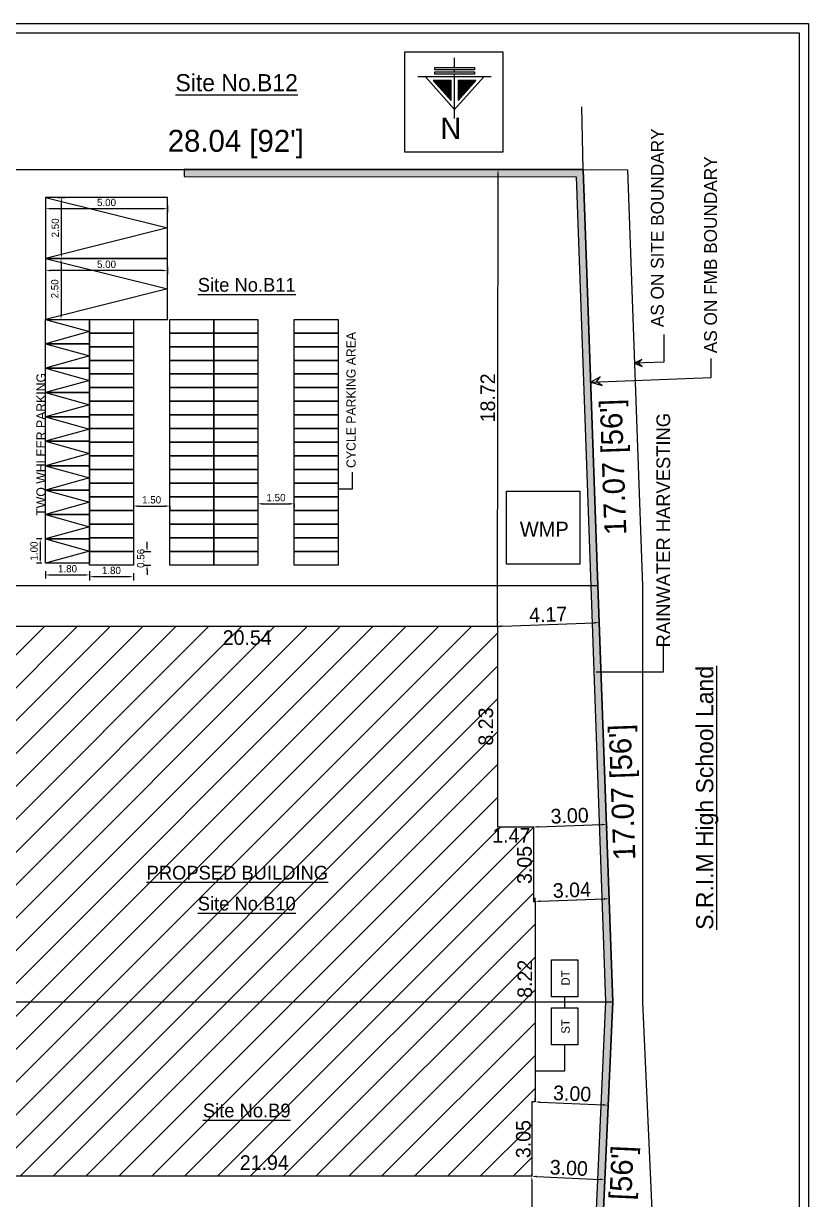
# Model space of a CAD drawing. Header units: metres. Extents: x 605 to 716, y 216 to 296.
# Drawn here: x 684.28 to 716.47, y 247.36 to 295.58 of the extents above; entities that cross this region are included whole.
import ezdxf
from ezdxf.enums import TextEntityAlignment as Align
from ezdxf.lldxf.tags import DXFTag

# ---------------------------------------------------------------- set-up
doc = ezdxf.new("R2010")
doc.units = ezdxf.units.M
doc.linetypes.add('CENTER', pattern=[2, 1.25, -0.25, 0.25, -0.25])
for name, color, linetype in [('AS_AT_SITE', 6, 'Continuous'), ('Boundary', 7, 'Continuous'), ('Dim', 3, 'Continuous'), ('TEXT', 7, 'Continuous')]:
    doc.layers.add(name, color=color, linetype=linetype)
doc.styles.add('outer', font='BKANT.TTF')
tags = doc.linetypes.add('DASHED2', pattern=[0.375, 0.25, -0.125]).pattern_tags.tags
tags[6:7] = [DXFTag(74, 4), DXFTag(75, 0), DXFTag(340, '0'), DXFTag(46, 1.0), DXFTag(50, 0.0), DXFTag(44, 0.0), DXFTag(45, 0.0)]
tags[4:5] = [DXFTag(74, 4), DXFTag(75, 0), DXFTag(340, '0'), DXFTag(46, 1.0), DXFTag(50, 0.0), DXFTag(44, 0.0), DXFTag(45, 0.0)]
doc.dimstyles.new('Banu', dxfattribs={"dimtxt": 0.23, "dimasz": 0.23, "dimexe": 1, "dimexo": 1, "dimgap": 0.1, "dimtad": 1, "dimtoh": 1, "dimzin": 1, "dimdsep": 46, "dimtxsty": 'outer', "dimcen": 0.15, "dimdle": 1, "dimse1": 1, "dimse2": 1, "dimclrt": 7, "dimadec": 0, "dimazin": 0, "dimtfac": 1, "dimtix": 1, "dimtmove": 0, "dimatfit": 0, "dimfxl": 0, "dimtolj": 1, "dimtzin": 0, "dimarcsym": 0})
doc.dimstyles.new('DC', dxfattribs={"dimtxt": 0.3, "dimasz": 0.2, "dimexe": 0.15, "dimexo": 0.15, "dimgap": 0.1, "dimtad": 1, "dimzin": 1, "dimdsep": 46, "dimtxsty": 'outer', "dimcen": 0.15, "dimdle": 1, "dimclrd": 8, "dimclre": 8, "dimclrt": 7, "dimadec": 0, "dimazin": 0, "dimtfac": 1, "dimtix": 1, "dimtofl": 0, "dimtmove": 2, "dimatfit": 0, "dimfxl": 0, "dimtolj": 1, "dimtzin": 0, "dimarcsym": 0})

# ---------------------------------------------------------------- blocks, each defined once
blk = doc.blocks.new('*D140')
at = {"layer": 'Defpoints', "color": 0}
for p in [(688.785, 275.87), (690.285, 275.87), (690.285, 275.795)]:
    blk.add_point(p, dxfattribs=at)
at = {"layer": 'Dim', "color": 8, "lineweight": -2}
for p, q in [((688.785, 275.795), (688.785, 275.645)), ((688.985, 275.795), (690.085, 275.795)), ((690.285, 275.795), (690.285, 275.645))]:
    blk.add_line(p, q, dxfattribs=at)
at = {"layer": 'Dim', "color": 8}
for points in [[(688.985, 275.828), (688.985, 275.762), (688.785, 275.795)], [(690.085, 275.828), (690.085, 275.762), (690.285, 275.795)]]:
    blk.add_solid(points, dxfattribs=at)
at = {"layer": 'Dim', "color": 7, "insert": (689.535, 276.049), "char_height": 0.3, "attachment_point": 5, "style": 'outer'}
blk.add_mtext('\\A1;1.50', dxfattribs=at)
blk = doc.blocks.new('*D176')
at = {"layer": 'Defpoints', "color": 0}
for p in [(693.885, 275.89), (695.385, 275.89), (695.385, 275.886)]:
    blk.add_point(p, dxfattribs=at)
at = {"layer": 'Dim', "color": 8, "lineweight": -2}
for p, q in [((693.885, 275.886), (693.885, 275.736)), ((694.085, 275.886), (695.185, 275.886)), ((695.385, 275.886), (695.385, 275.736))]:
    blk.add_line(p, q, dxfattribs=at)
at = {"layer": 'Dim', "color": 8}
for points in [[(694.085, 275.919), (694.085, 275.853), (693.885, 275.886)], [(695.185, 275.919), (695.185, 275.853), (695.385, 275.886)]]:
    blk.add_solid(points, dxfattribs=at)
at = {"layer": 'Dim', "color": 7, "insert": (694.635, 276.14), "char_height": 0.3, "attachment_point": 5, "style": 'outer'}
blk.add_mtext('\\A1;1.50', dxfattribs=at)
blk = doc.blocks.new('*D141')
at = {"layer": 'Defpoints', "color": 0}
for p in [(685.185, 288.45), (690.185, 288.45), (685.185, 287.987)]:
    blk.add_point(p, dxfattribs=at)
at = {"layer": 'Dim', "color": 8, "lineweight": -2}
for p, q in [((685.185, 288.137), (685.185, 287.837)), ((689.985, 287.987), (685.385, 287.987)), ((690.185, 288.137), (690.185, 287.837))]:
    blk.add_line(p, q, dxfattribs=at)
at = {"layer": 'Dim', "color": 8}
for points in [[(685.385, 288.02), (685.385, 287.954), (685.185, 287.987)], [(689.985, 288.02), (689.985, 287.954), (690.185, 287.987)]]:
    blk.add_solid(points, dxfattribs=at)
at = {"layer": 'Dim', "color": 7, "insert": (687.685, 288.241), "char_height": 0.3, "attachment_point": 5, "style": 'outer'}
blk.add_mtext('\\A1;5.00', dxfattribs=at)
blk = doc.blocks.new('*D142')
at = {"layer": 'Defpoints', "color": 0}
for p in [(685.185, 288.45), (685.841, 288.45), (685.185, 285.95)]:
    blk.add_point(p, dxfattribs=at)
at = {"layer": 'Dim', "color": 8, "lineweight": -2}
for p, q in [((685.691, 288.45), (685.991, 288.45)), ((685.841, 286.15), (685.841, 288.25)), ((685.691, 285.95), (685.991, 285.95))]:
    blk.add_line(p, q, dxfattribs=at)
at = {"layer": 'Dim', "color": 8}
for points in [[(685.808, 288.25), (685.875, 288.25), (685.841, 288.45)], [(685.808, 286.15), (685.875, 286.15), (685.841, 285.95)]]:
    blk.add_solid(points, dxfattribs=at)
at = {"layer": 'Dim', "color": 7, "insert": (685.587, 287.2), "char_height": 0.3, "attachment_point": 5, "rotation": 90, "style": 'outer'}
blk.add_mtext('\\A1;2.50', dxfattribs=at)
blk = doc.blocks.new('*D143')
at = {"layer": 'Defpoints', "color": 0}
for p in [(685.185, 285.95), (685.185, 283.45), (685.82, 283.45)]:
    blk.add_point(p, dxfattribs=at)
at = {"layer": 'Dim', "color": 8, "lineweight": -2}
for p, q in [((685.67, 285.95), (685.97, 285.95)), ((685.82, 285.75), (685.82, 283.65)), ((685.67, 283.45), (685.97, 283.45))]:
    blk.add_line(p, q, dxfattribs=at)
at = {"layer": 'Dim', "color": 8}
for points in [[(685.786, 285.75), (685.853, 285.75), (685.82, 285.95)], [(685.786, 283.65), (685.853, 283.65), (685.82, 283.45)]]:
    blk.add_solid(points, dxfattribs=at)
at = {"layer": 'Dim', "color": 7, "insert": (685.566, 284.7), "char_height": 0.3, "attachment_point": 5, "rotation": 90, "style": 'outer'}
blk.add_mtext('\\A1;2.50', dxfattribs=at)
blk = doc.blocks.new('*D144')
at = {"layer": 'Defpoints', "color": 0}
for p in [(685.185, 285.95), (690.185, 285.95), (685.185, 285.452)]:
    blk.add_point(p, dxfattribs=at)
at = {"layer": 'Dim', "color": 8, "lineweight": -2}
for p, q in [((685.185, 285.602), (685.185, 285.302)), ((689.985, 285.452), (685.385, 285.452)), ((690.185, 285.602), (690.185, 285.302))]:
    blk.add_line(p, q, dxfattribs=at)
at = {"layer": 'Dim', "color": 8}
for points in [[(685.385, 285.485), (685.385, 285.418), (685.185, 285.452)], [(689.985, 285.485), (689.985, 285.418), (690.185, 285.452)]]:
    blk.add_solid(points, dxfattribs=at)
at = {"layer": 'Dim', "color": 7, "insert": (687.685, 285.705), "char_height": 0.3, "attachment_point": 5, "style": 'outer'}
blk.add_mtext('\\A1;5.00', dxfattribs=at)
blk = doc.blocks.new('A$C94093e7d')
at = {"layer": 'Dim', "color": 7}
blk.add_lwpolyline([(-2.696, 0.464), (-0.896, 0.464), (-0.896, -0.536), (-2.696, -0.536)], close=True, dxfattribs=at)
blk.add_lwpolyline([(-2.696, 0.464), (-0.896, -0.036), (-2.696, -0.536)], dxfattribs=at)
blk = doc.blocks.new('*D74')
at = {"layer": 'Defpoints', "color": 0, "linetype": 'CENTER', "ltscale": 100}
for p in [(679.185, 289.937), (679.185, 289.611), (707.227, 289.589)]:
    blk.add_point(p, dxfattribs=at)
at = {"layer": 'Boundary', "color": 7, "linetype": 'CENTER', "lineweight": 120, "ltscale": 100, "insert": (692.986, 290.634), "char_height": 0.9, "attachment_point": 5, "rotation": 359.9555, "style": 'outer'}
blk.add_mtext("\\A1;28.04 [92']", dxfattribs=at)
blk = doc.blocks.new('*D75')
at = {"layer": 'Defpoints', "color": 0, "linetype": 'CENTER', "ltscale": 100}
for p in [(707.227, 289.589), (707.836, 272.531), (708.054, 272.539)]:
    blk.add_point(p, dxfattribs=at)
at = {"layer": 'Boundary', "color": 7, "linetype": 'CENTER', "lineweight": 120, "ltscale": 100, "insert": (708.589, 277.399), "char_height": 0.9, "attachment_point": 5, "rotation": 92.0467, "style": 'outer'}
blk.add_mtext("\\A1;17.07 [56']", dxfattribs=at)
blk = doc.blocks.new('*D76')
at = {"layer": 'Defpoints', "color": 0}
for p in [(707.836, 272.531), (708.446, 255.473), (708.556, 255.477)]:
    blk.add_point(p, dxfattribs=at)
at = {"color": 7, "insert": (708.957, 264.066), "char_height": 0.9, "attachment_point": 5, "rotation": 92.0467, "style": 'outer'}
blk.add_mtext("\\A1;17.07 [56']", dxfattribs=at)
blk = doc.blocks.new('*D77')
at = {"layer": 'Defpoints', "color": 0}
for p in [(708.446, 255.473), (707.684, 238.422), (709.194, 238.354)]:
    blk.add_point(p, dxfattribs=at)
at = {"color": 7, "insert": (708.862, 246.781), "char_height": 0.9, "attachment_point": 5, "rotation": 87.4413, "style": 'outer'}
blk.add_mtext("\\A1;17.07 [56']", dxfattribs=at)
blk = doc.blocks.new('*D154')
at = {"layer": 'Defpoints', "color": 0}
for p in [(705.123, 248.314), (708.12, 248.18), (708.12, 248.18)]:
    blk.add_point(p, dxfattribs=at)
at = {"layer": 'Dim', "color": 8, "lineweight": -2}
for p, q in [((705.123, 248.314), (705.13, 248.464)), ((708.12, 248.18), (708.127, 248.33)), ((705.323, 248.305), (707.92, 248.189))]:
    blk.add_line(p, q, dxfattribs=at)
at = {"layer": 'Dim', "color": 8}
for points in [[(705.324, 248.339), (705.321, 248.272), (705.123, 248.314)], [(707.922, 248.222), (707.919, 248.156), (708.12, 248.18)]]:
    blk.add_solid(points, dxfattribs=at)
at = {"layer": 'Dim', "color": 7, "insert": (706.64, 248.654), "char_height": 0.6, "attachment_point": 5, "rotation": 357.4413, "style": 'outer'}
blk.add_mtext('\\A1;3.00', dxfattribs=at)
blk = doc.blocks.new('*D155')
at = {"layer": 'Defpoints', "color": 0}
for p in [(705.259, 251.364), (708.256, 251.23), (708.256, 251.23)]:
    blk.add_point(p, dxfattribs=at)
at = {"layer": 'Dim', "color": 8, "lineweight": -2}
for p, q in [((705.259, 251.364), (705.266, 251.514)), ((705.459, 251.355), (708.057, 251.239)), ((708.256, 251.23), (708.263, 251.38))]:
    blk.add_line(p, q, dxfattribs=at)
at = {"layer": 'Dim', "color": 8}
for points in [[(705.461, 251.389), (705.458, 251.322), (705.259, 251.364)], [(708.058, 251.272), (708.055, 251.206), (708.256, 251.23)]]:
    blk.add_solid(points, dxfattribs=at)
at = {"layer": 'Dim', "color": 7, "insert": (706.776, 251.704), "char_height": 0.6, "attachment_point": 5, "rotation": 357.4413, "style": 'outer'}
blk.add_mtext('\\A1;3.00', dxfattribs=at)
blk = doc.blocks.new('*D156')
at = {"layer": 'Defpoints', "color": 0}
for p in [(705.188, 262.636), (708.186, 262.744), (708.186, 262.744)]:
    blk.add_point(p, dxfattribs=at)
at = {"layer": 'Dim', "color": 8, "lineweight": -2}
for p, q in [((705.188, 262.636), (705.193, 262.487)), ((705.388, 262.644), (707.986, 262.736)), ((708.186, 262.744), (708.192, 262.594))]:
    blk.add_line(p, q, dxfattribs=at)
at = {"layer": 'Dim', "color": 8}
for points in [[(705.387, 262.677), (705.389, 262.61), (705.188, 262.636)], [(707.985, 262.77), (707.988, 262.703), (708.186, 262.744)]]:
    blk.add_solid(points, dxfattribs=at)
at = {"layer": 'Dim', "color": 7, "insert": (706.673, 263.097), "char_height": 0.6, "attachment_point": 5, "rotation": 2.0467, "style": 'outer'}
blk.add_mtext('\\A1;3.00', dxfattribs=at)
blk = doc.blocks.new('*D157')
at = {"layer": 'Defpoints', "color": 0}
for p in [(705.259, 259.587), (708.295, 259.696), (708.295, 259.696)]:
    blk.add_point(p, dxfattribs=at)
at = {"layer": 'Dim', "color": 8, "lineweight": -2}
for p, q in [((705.259, 259.587), (705.254, 259.737)), ((705.459, 259.595), (708.095, 259.689)), ((708.295, 259.696), (708.29, 259.846))]:
    blk.add_line(p, q, dxfattribs=at)
at = {"layer": 'Dim', "color": 8}
for points in [[(705.458, 259.628), (705.46, 259.561), (705.259, 259.587)], [(708.094, 259.722), (708.096, 259.655), (708.295, 259.696)]]:
    blk.add_solid(points, dxfattribs=at)
at = {"layer": 'Dim', "color": 7, "insert": (706.763, 260.049), "char_height": 0.6, "attachment_point": 5, "rotation": 2.0467, "style": 'outer'}
blk.add_mtext('\\A1;3.04', dxfattribs=at)
blk = doc.blocks.new('*D158')
at = {"layer": 'Defpoints', "color": 0}
for p in [(707.891, 271.018), (707.891, 271.018), (703.721, 270.869)]:
    blk.add_point(p, dxfattribs=at)
at = {"layer": 'Dim', "color": 8, "lineweight": -2}
for p, q in [((703.721, 270.869), (703.716, 271.019)), ((703.921, 270.877), (707.691, 271.011)), ((707.891, 271.018), (707.885, 271.168))]:
    blk.add_line(p, q, dxfattribs=at)
at = {"layer": 'Dim', "color": 8}
for points in [[(707.689, 271.045), (707.692, 270.978), (707.891, 271.018)], [(703.92, 270.91), (703.922, 270.843), (703.721, 270.869)]]:
    blk.add_solid(points, dxfattribs=at)
at = {"layer": 'Dim', "color": 7, "insert": (705.791, 271.349), "char_height": 0.6, "attachment_point": 5, "rotation": 2.0467, "style": 'outer'}
blk.add_mtext('\\A1;4.17', dxfattribs=at)
blk = doc.blocks.new('*D161')
at = {"layer": 'Defpoints', "color": 0}
for p in [(703.736, 289.592), (703.736, 289.592), (703.721, 270.869)]:
    blk.add_point(p, dxfattribs=at)
at = {"layer": 'Dim', "color": 8, "lineweight": -2}
for p, q in [((703.721, 271.069), (703.736, 289.392)), ((703.736, 289.592), (703.886, 289.592)), ((703.721, 270.869), (703.871, 270.869))]:
    blk.add_line(p, q, dxfattribs=at)
at = {"layer": 'Dim', "color": 8}
for points in [[(703.702, 289.392), (703.769, 289.392), (703.736, 289.592)], [(703.688, 271.069), (703.755, 271.069), (703.721, 270.869)]]:
    blk.add_solid(points, dxfattribs=at)
at = {"layer": 'Dim', "color": 7, "insert": (703.321, 280.231), "char_height": 0.6, "attachment_point": 5, "rotation": 89.9555, "style": 'outer'}
blk.add_mtext('\\A1;18.72', dxfattribs=at)
blk = doc.blocks.new('*D162')
at = {"layer": 'Defpoints', "color": 0}
for p in [(705.123, 248.314), (705.129, 238.42), (705.129, 238.42)]:
    blk.add_point(p, dxfattribs=at)
at = {"layer": 'Dim', "color": 8, "lineweight": -2}
for p, q in [((705.123, 248.314), (704.973, 248.314)), ((705.123, 248.114), (705.129, 238.62)), ((705.129, 238.42), (704.979, 238.42))]:
    blk.add_line(p, q, dxfattribs=at)
at = {"layer": 'Dim', "color": 8}
for points in [[(705.157, 248.114), (705.09, 248.114), (705.123, 248.314)], [(705.162, 238.62), (705.096, 238.62), (705.129, 238.42)]]:
    blk.add_solid(points, dxfattribs=at)
at = {"layer": 'Dim', "color": 7, "insert": (705.535, 243.367), "char_height": 0.6, "attachment_point": 5, "rotation": 90.0342, "style": 'outer'}
blk.add_mtext('\\A1;9.89', dxfattribs=at)
blk = doc.blocks.new('*D163')
at = {"layer": 'Defpoints', "color": 0}
for p in [(683.185, 270.869), (703.721, 270.869), (683.185, 269.991)]:
    blk.add_point(p, dxfattribs=at)
at = {"layer": 'Dim', "color": 7, "insert": (693.453, 270.398), "char_height": 0.6, "attachment_point": 5, "style": 'outer'}
blk.add_mtext('\\A1;20.54', dxfattribs=at)
blk = doc.blocks.new('*D165')
at = {"layer": 'Defpoints', "color": 0}
for p in [(705.123, 248.967), (683.185, 248.314), (705.123, 248.314)]:
    blk.add_point(p, dxfattribs=at)
at = {"layer": 'Dim', "color": 7, "insert": (694.154, 248.87), "char_height": 0.6, "attachment_point": 5, "style": 'outer'}
blk.add_mtext('\\A1;21.94', dxfattribs=at)
blk = doc.blocks.new('*D166')
at = {"layer": 'Defpoints', "color": 0}
for p in [(705.123, 251.364), (705.123, 248.314), (705.185, 248.314)]:
    blk.add_point(p, dxfattribs=at)
at = {"layer": 'Dim', "color": 7, "insert": (704.778, 249.839), "char_height": 0.6, "attachment_point": 5, "rotation": 90, "style": 'outer'}
blk.add_mtext('\\A1;3.05', dxfattribs=at)
blk = doc.blocks.new('*D167')
at = {"layer": 'Defpoints', "color": 0}
for p in [(704.435, 259.587), (705.259, 259.587), (705.259, 251.364)]:
    blk.add_point(p, dxfattribs=at)
at = {"layer": 'Dim', "color": 7, "insert": (704.838, 256.41), "char_height": 0.6, "attachment_point": 5, "rotation": 90, "style": 'outer'}
blk.add_mtext('\\A1;8.22', dxfattribs=at)
blk = doc.blocks.new('*D168')
at = {"layer": 'Defpoints', "color": 0}
for p in [(705.188, 262.636), (704.398, 259.587), (705.188, 259.587)]:
    blk.add_point(p, dxfattribs=at)
at = {"layer": 'Dim', "color": 7, "insert": (704.825, 261.079), "char_height": 0.6, "attachment_point": 5, "rotation": 90, "style": 'outer'}
blk.add_mtext('\\A1;3.05', dxfattribs=at)
blk = doc.blocks.new('*D169')
at = {"layer": 'Defpoints', "color": 0}
for p in [(703.721, 262.636), (705.188, 262.636), (705.188, 262.009)]:
    blk.add_point(p, dxfattribs=at)
at = {"layer": 'Dim', "color": 7, "insert": (704.283, 262.291), "char_height": 0.6, "attachment_point": 5, "style": 'outer'}
blk.add_mtext('\\A1;1.47', dxfattribs=at)
blk = doc.blocks.new('*D170')
at = {"layer": 'Defpoints', "color": 0}
for p in [(703.21, 270.869), (703.721, 270.869), (703.721, 262.636)]:
    blk.add_point(p, dxfattribs=at)
at = {"layer": 'Dim', "color": 7, "insert": (703.24, 266.753), "char_height": 0.6, "attachment_point": 5, "rotation": 90, "style": 'outer'}
blk.add_mtext('\\A1;8.23', dxfattribs=at)
blk = doc.blocks.new('A$Ce79a8474')
h = blk.add_hatch()
h.set_pattern_fill('ANSI31', color=8, scale=0.17654, angle=1620, style=0)
h.set_pattern_definition([(225, (-90.415265, 90.642182), (0.0156040766, -0.0156040766), [])])
h.paths.add_polyline_path([(-6.237, -0.052), (-6.237, 0.493), (-6.724, 0.493)])
h.paths.add_polyline_path([(-6.044, -0.052), (-5.557, 0.493), (-6.044, 0.493)])
at = {"lineweight": 0}
for p, q in [((-6.141, 0.847), (-6.141, 1.112)), ((-6.141, 0.724), (-6.141, 0.785)), ((-6.141, -0.551), (-6.141, 0.662)), ((-5.139, 0.59), (-7.142, 0.59)), ((-6.141, -0.306), (-6.94, 0.59)), ((-6.141, -0.306), (-5.341, 0.59))]:
    blk.add_line(p, q, dxfattribs=at)
at = {"lineweight": 18}
for points in [[(-5.6, 0.785), (-6.681, 0.785), (-6.681, 0.847), (-5.6, 0.847)], [(-5.6, 0.662), (-6.681, 0.662), (-6.681, 0.724), (-5.6, 0.724)], [(-6.141, -0.306), (-6.141, 0.59), (-6.94, 0.59)], [(-6.237, -0.052), (-6.237, 0.493), (-6.724, 0.493)], [(-6.044, -0.052), (-5.557, 0.493), (-6.044, 0.493)]]:
    blk.add_lwpolyline(points, close=True, dxfattribs=at)
at = {"style": 'outer'}
blk.add_text('N', height=0.587, dxfattribs=at).set_placement((-6.528, -1.113))
blk = doc.blocks.new('*D372')
at = {"color": 8, "lineweight": -2}
for p, q in [((685.035, 274.45), (684.817, 274.45)), ((684.967, 274.25), (684.967, 273.65)), ((685.035, 273.45), (684.817, 273.45))]:
    blk.add_line(p, q, dxfattribs=at)
at = {"color": 8}
for points in [[(684.934, 274.25), (685, 274.25), (684.967, 274.45)], [(684.934, 273.65), (685, 273.65), (684.967, 273.45)]]:
    blk.add_solid(points, dxfattribs=at)
at = {"layer": 'Defpoints', "color": 0}
for p in [(685.185, 274.45), (684.967, 273.45), (685.185, 273.45)]:
    blk.add_point(p, dxfattribs=at)
at = {"color": 7, "insert": (684.713, 273.95), "char_height": 0.3, "attachment_point": 5, "rotation": 90, "style": 'outer'}
blk.add_mtext('\\A1;1.00', dxfattribs=at)
blk = doc.blocks.new('*D373')
at = {"color": 8, "lineweight": -2}
for p, q in [((685.185, 273.119), (685.185, 272.819)), ((685.385, 272.969), (686.785, 272.969)), ((686.985, 273.119), (686.985, 272.819))]:
    blk.add_line(p, q, dxfattribs=at)
at = {"color": 8}
for points in [[(685.385, 273.002), (685.385, 272.936), (685.185, 272.969)], [(686.785, 273.002), (686.785, 272.936), (686.985, 272.969)]]:
    blk.add_solid(points, dxfattribs=at)
at = {"layer": 'Defpoints', "color": 0}
for p in [(685.185, 273.45), (686.985, 273.45), (686.985, 272.969)]:
    blk.add_point(p, dxfattribs=at)
at = {"color": 7, "insert": (686.085, 273.223), "char_height": 0.3, "attachment_point": 5, "style": 'outer'}
blk.add_mtext('\\A1;1.80', dxfattribs=at)
blk = doc.blocks.new('*D374')
at = {"color": 8, "lineweight": -2}
for p, q in [((689.196, 273.93), (689.496, 273.93)), ((689.346, 274.13), (689.346, 274.33)), ((689.196, 273.37), (689.496, 273.37)), ((689.346, 273.17), (689.346, 272.97))]:
    blk.add_line(p, q, dxfattribs=at)
at = {"color": 8}
for points in [[(689.312, 274.13), (689.379, 274.13), (689.346, 273.93)], [(689.312, 273.17), (689.379, 273.17), (689.346, 273.37)]]:
    blk.add_solid(points, dxfattribs=at)
at = {"layer": 'Defpoints', "color": 0}
for p in [(688.785, 273.93), (688.785, 273.37), (689.346, 273.37)]:
    blk.add_point(p, dxfattribs=at)
at = {"color": 7, "insert": (689.091, 273.65), "char_height": 0.3, "attachment_point": 5, "rotation": 90, "style": 'outer'}
blk.add_mtext('\\A1;0.56', dxfattribs=at)
blk = doc.blocks.new('*D375')
at = {"color": 8, "lineweight": -2}
for p, q in [((686.985, 273.049), (686.985, 272.749)), ((688.785, 273.049), (688.785, 272.749)), ((688.585, 272.899), (687.185, 272.899))]:
    blk.add_line(p, q, dxfattribs=at)
at = {"color": 8}
for points in [[(687.185, 272.932), (687.185, 272.866), (686.985, 272.899)], [(688.585, 272.932), (688.585, 272.866), (688.785, 272.899)]]:
    blk.add_solid(points, dxfattribs=at)
at = {"layer": 'Defpoints', "color": 0}
for p in [(686.985, 273.37), (688.785, 273.37), (686.985, 272.899)]:
    blk.add_point(p, dxfattribs=at)
at = {"color": 7, "insert": (687.885, 273.153), "char_height": 0.3, "attachment_point": 5, "style": 'outer'}
blk.add_mtext('\\A1;1.80', dxfattribs=at)

msp = doc.modelspace()

# ---------------------------------------------------------------- hatches: boundary and pattern name
h = msp.add_hatch()
h.set_pattern_fill('GRAVEL', color=8, scale=0.1)
h.set_pattern_definition([(228.0127875, (-22355.22704, -39308.26337), (-20.3200000016, -22.8599999986), [0.34172144, -33.83048364]), (184.969741, (-22355.45564, -39308.51737), (30.47999998794, 2.5400001447), [0.58640472, -58.0540489]), (132.5104471, (-22356.03984, -39308.56817), (25.40000001073, -27.93999999025), [0.41348152, -40.9347228]), (267.273689, (-22357.03044, -39309.20317), (2.54000000532, 50.79999999973), [0.53400452, -52.86643743]), (292.83365418, (-22357.05584, -39309.73657), (-12.70000000106, 30.47999999956), [0.5236337, -51.83980775]), (357.273689, (-22356.85264, -39310.21917), (-50.79999999973, 2.54000000532), [0.53400452, -52.86643743]), (37.69424047, (-22356.31924, -39310.24457), (-33.01999999854, -25.4000000019), [0.70619366, -69.91311531]), (72.25532837, (-22355.76044, -39309.81277), (17.78000000478, 55.87999999848), [0.66671952, -66.0052566]), (121.42956562, (-22355.55724, -39309.17777), (-20.32000000288, 33.01999999823), [0.535813, -53.0455457]), (175.2363583, (-22355.83664, -39308.72057), (27.9399999996, -2.5400000044), [0.61171328, -29.97393695]), (222.3974378, (-22356.44624, -39308.66977), (-30.47999999902, -27.94000000106), [0.79107792, -78.31677251]), (138.81407483, (-22354.51584, -39309.22857), (-17.7799999989, 15.2400000012), [0.27000454, -26.73056582]), (171.4692344, (-22354.71904, -39309.05077), (33.0200000009, -5.07999999424), [0.51368198, -50.854639]), (225, (-22355.227, -39308.9746), (-4e-16, -2.54), [0.35920934, -3.23289311]), (203.1985905, (-22355.40484, -39308.66977), (12.7000000003, 5.079999999), [0.19344132, -19.15062237]), (291.8014095, (-22355.58264, -39308.74597), (-2.5400000005, 7.62), [0.27356562, -13.40475299]), (30.9637565, (-22355.48104, -39308.99997), (7.62, 5.0799999997), [0.44431966, -14.36629815]), (161.5650512, (-22355.10004, -39308.7714), (5.08, -2.54), [0.32128714, -7.71089812]), (16.38954033, (-22357.05584, -39308.74597), (25.4, 7.62), [0.450088, -44.55882667]), (70.34617594, (-22356.62404, -39308.61897), (-10.1600000009, -27.9399999997), [0.37759894, -37.38221568]), (293.1985905, (-22355.10004, -39308.26337), (-5.079999999, 12.7000000004), [0.3868801, -18.95718359]), (343.61045967, (-22354.94764, -39308.61897), (-25.40000000053, 7.61999999822), [0.450088, -44.55882667]), (339.4439548, (-22357.05584, -39310.32077), (-12.7, 5.08), [0.4340352, -21.26773431]), (294.7751406, (-22356.64944, -39310.47317), (-12.7000000151, 27.9399999931), [0.36367212, -36.00359338]), (66.8014095, (-22355.07464, -39310.80337), (5.0799999992, 12.7000000003), [0.3868801, -18.95718359]), (17.35402464, (-22354.92224, -39310.44777), (-33.01999999934, -10.16000000213), [0.42578274, -42.15237598]), (69.4439548, (-22356.31924, -39310.80337), (-5.08, -12.7), [0.2170176, -21.48475191]), (101.3099325, (-22355.22704, -39310.80337), (-2.54, 10.16), [0.1295146, -12.82199496]), (165.9637565, (-22355.25244, -39310.67637), (7.62, -2.54), [0.5236337, -9.94905459]), (186.00900596, (-22355.76044, -39310.54937), (25.39999999987, 2.54000000133), [0.485267, -48.04136486]), (303.6900675, (-22355.48104, -39309.2286), (-2.54, 5.08), [0.36632388, -8.79177636]), (353.1572266, (-22355.27784, -39309.53337), (43.18000000027, -5.07999999774), [0.63955676, -63.31600907]), (60.9453959, (-22354.64284, -39309.60957), (-10.1600000003, -17.7799999998), [0.26150824, -25.88939232]), (90, (-22354.5158, -39309.381), (-2.54, 2.54), [0.1524, -2.3876]), (120.25643716, (-22355.81124, -39310.47317), (10.15999999876, -17.7800000007), [0.35286696, -34.93394077]), (48.0127875, (-22355.98904, -39310.16837), (20.3200000017, 22.8599999985), [0.68344288, -33.4887622]), (0, (-22355.5318, -39309.6604), (2.54, 2.54), [0.6604, -1.8796]), (325.3048465, (-22354.87144, -39309.66037), (25.4000000096, -17.77999998625), [0.40160956, -39.75931672]), (254.0546041, (-22354.54124, -39309.88897), (-2.5399999998, -10.16), [0.36982908, -18.12165004]), (207.64597536, (-22354.64284, -39310.24457), (-48.26000000177, -25.39999999663), [0.6021451, -59.61246442]), (175.42607874, (-22355.17624, -39310.52397), (-33.02, 2.54), [0.63702946, -63.06584646])])
h.paths.add_polyline_path([(707.227, 289.589), (690.873, 289.602), (690.873, 289.302), (706.937, 289.289), (707.537, 272.521), (708.146, 255.475), (707.397, 238.721), (690.873, 238.712), (690.873, 238.412), (707.684, 238.422), (708.446, 255.473), (707.836, 272.531)])
h = msp.add_hatch()
h.set_pattern_fill('ANSI31', color=8, scale=0.3)
h.set_pattern_definition([(45, (-22430.9641, -39362.6313), (-0.67351921, 0.67351921), [])])
h.paths.add_polyline_path([(705.259, 259.587), (705.188, 259.587), (705.188, 262.636), (703.721, 262.636), (703.721, 270.869), (683.185, 270.869), (683.185, 255.473), (705.259, 255.473)])
h.paths.add_polyline_path([(683.185, 255.473), (683.185, 248.314), (705.123, 248.314), (705.123, 251.364), (705.259, 251.364), (705.259, 255.473)])
h.paths.add_polyline_path([(692.338, 269.711), (694.576, 269.711), (694.576, 271.081), (692.338, 271.081)], flags=9)
h.paths.add_polyline_path([(684.327, 258.479), (684.327, 260.716), (682.957, 260.716), (682.957, 258.479)], flags=9)
h.paths.add_polyline_path([(705.525, 255.505), (705.525, 257.311), (704.155, 257.311), (704.155, 255.505)], flags=9)
h.paths.add_polyline_path([(705.512, 260.187), (705.512, 261.994), (704.142, 261.994), (704.142, 260.187)], flags=9)
h.paths.add_polyline_path([(703.366, 261.604), (705.173, 261.604), (705.173, 262.974), (703.366, 262.974)], flags=24)
h.paths.add_polyline_path([(703.927, 265.856), (703.927, 267.663), (702.557, 267.663), (702.557, 265.856)], flags=25)
h.paths.add_polyline_path([(688.923, 260.324), (697.175, 260.324), (697.175, 261.192), (688.923, 261.192)], flags=24)
h.paths.add_polyline_path([(691.227, 259.057), (695.641, 259.057), (695.641, 259.925), (691.227, 259.925)], flags=24)
h.paths.add_polyline_path([(693.039, 248.184), (695.276, 248.184), (695.276, 249.554), (693.039, 249.554)], flags=9)
h.paths.add_polyline_path([(705.465, 248.947), (705.465, 250.754), (704.095, 250.754), (704.095, 248.947)], flags=9)
h.paths.add_polyline_path([(691.429, 250.572), (695.439, 250.572), (695.439, 251.441), (691.429, 251.441)], flags=24)

# ---------------------------------------------------------------- linework, layer by layer
for p, q in [((707.227, 289.589), (707.178, 292.165)), ((706.469, 255.676), (706.469, 255.215))]:
    msp.add_line(p, q)
for points in [[(604.637, 295.58), (716.466, 295.58), (716.466, 216.288), (604.637, 216.288)], [(605.016, 295.201), (716.087, 295.201), (716.087, 216.667), (605.016, 216.667)], [(699.919, 294.426), (703.931, 294.426), (703.931, 290.308), (699.919, 290.308)], [(704.087, 276.41), (707.087, 276.41), (707.087, 273.41), (704.087, 273.41)], [(705.931, 255.676), (705.931, 257.192), (707.008, 257.192), (707.008, 255.676)], [(705.931, 253.699), (705.931, 255.215), (707.008, 255.215), (707.008, 253.699)]]:
    msp.add_lwpolyline(points, close=True)
at = {"color": 8}
msp.add_lwpolyline([(707.836, 272.531), (707.227, 289.589), (690.873, 289.602), (690.873, 289.302), (706.937, 289.289), (707.537, 272.521), (708.146, 255.475), (707.397, 238.721), (690.873, 238.712), (690.873, 238.412), (707.684, 238.422), (708.446, 255.473)], close=True, dxfattribs=at)
for points in [[(710.531, 282.827), (710.531, 281.698), (709.335, 281.655)], [(707.538, 280.876), (712.475, 281.066), (712.475, 281.843)], [(709.639, 281.798), (709.335, 281.655), (709.643, 281.513), (709.471, 281.66), (709.639, 281.798)], [(707.924, 281.1), (707.538, 280.876), (708.004, 280.744), (707.779, 280.885), (707.924, 281.1)], [(697.752, 277.181), (697.752, 276.487), (697.185, 276.487)], [(707.763, 268.997), (710.523, 268.997), (710.523, 270.143)]]:
    msp.add_lwpolyline(points)
at = {"linetype": 'DASHED2', "lineweight": 0, "ltscale": 5}
for points in [[(679.185, 272.542), (707.836, 272.531)], [(679.185, 255.473), (708.446, 255.473)]]:
    msp.add_lwpolyline(points, dxfattribs=at)
at = {"layer": 'AS_AT_SITE', "color": 6, "linetype": 'Continuous'}
msp.add_lwpolyline([(679.181, 289.594), (709.052, 289.583), (709.661, 272.525), (709.661, 255.456), (710.423, 238.405), (680.705, 238.405), (679.181, 239.929)], close=True, dxfattribs=at)
at = {"layer": 'Dim', "color": 7}
for p, q in [((685.185, 288.45), (690.185, 287.2)), ((690.185, 287.2), (685.185, 285.95)), ((685.185, 285.95), (690.185, 284.7)), ((690.185, 284.7), (685.185, 283.45))]:
    msp.add_line(p, q, dxfattribs=at)
at = {"layer": 'Dim', "color": 3}
msp.add_lwpolyline([(679.185, 289.611), (707.227, 289.589), (707.836, 272.531), (708.446, 255.473), (707.684, 238.422), (680.705, 238.405), (679.185, 239.925), (679.185, 255.473), (679.185, 272.542)], close=True, dxfattribs=at)
at = {"layer": 'Dim', "color": 7}
for points in [[(685.185, 288.45), (685.185, 285.95), (690.185, 285.95), (690.185, 288.45)], [(685.185, 285.95), (685.185, 283.45), (690.185, 283.45), (690.185, 285.95)], [(686.985, 282.89), (686.985, 283.45), (688.785, 283.45), (688.785, 282.89)], [(690.285, 282.89), (690.285, 283.45), (692.085, 283.45), (692.085, 282.89)], [(692.085, 282.89), (692.085, 283.45), (693.885, 283.45), (693.885, 282.89)], [(695.385, 282.89), (695.385, 283.45), (697.185, 283.45), (697.185, 282.89)], [(686.985, 282.33), (686.985, 282.89), (688.785, 282.89), (688.785, 282.33)], [(690.285, 282.33), (690.285, 282.89), (692.085, 282.89), (692.085, 282.33)], [(692.085, 282.33), (692.085, 282.89), (693.885, 282.89), (693.885, 282.33)], [(695.385, 282.33), (695.385, 282.89), (697.185, 282.89), (697.185, 282.33)], [(686.985, 281.77), (686.985, 282.33), (688.785, 282.33), (688.785, 281.77)], [(690.285, 281.77), (690.285, 282.33), (692.085, 282.33), (692.085, 281.77)], [(692.085, 281.77), (692.085, 282.33), (693.885, 282.33), (693.885, 281.77)], [(695.385, 281.77), (695.385, 282.33), (697.185, 282.33), (697.185, 281.77)], [(686.985, 281.21), (686.985, 281.77), (688.785, 281.77), (688.785, 281.21)], [(690.285, 281.21), (690.285, 281.77), (692.085, 281.77), (692.085, 281.21)], [(692.085, 281.21), (692.085, 281.77), (693.885, 281.77), (693.885, 281.21)], [(695.385, 281.21), (695.385, 281.77), (697.185, 281.77), (697.185, 281.21)], [(686.985, 280.65), (686.985, 281.21), (688.785, 281.21), (688.785, 280.65)], [(690.285, 280.65), (690.285, 281.21), (692.085, 281.21), (692.085, 280.65)], [(692.085, 280.65), (692.085, 281.21), (693.885, 281.21), (693.885, 280.65)], [(695.385, 280.65), (695.385, 281.21), (697.185, 281.21), (697.185, 280.65)], [(686.985, 280.09), (686.985, 280.65), (688.785, 280.65), (688.785, 280.09)], [(690.285, 280.09), (690.285, 280.65), (692.085, 280.65), (692.085, 280.09)], [(692.085, 280.09), (692.085, 280.65), (693.885, 280.65), (693.885, 280.09)], [(695.385, 280.09), (695.385, 280.65), (697.185, 280.65), (697.185, 280.09)], [(686.985, 279.53), (686.985, 280.09), (688.785, 280.09), (688.785, 279.53)], [(690.285, 279.53), (690.285, 280.09), (692.085, 280.09), (692.085, 279.53)], [(692.085, 279.53), (692.085, 280.09), (693.885, 280.09), (693.885, 279.53)], [(695.385, 279.53), (695.385, 280.09), (697.185, 280.09), (697.185, 279.53)], [(686.985, 278.97), (686.985, 279.53), (688.785, 279.53), (688.785, 278.97)], [(690.285, 278.97), (690.285, 279.53), (692.085, 279.53), (692.085, 278.97)], [(692.085, 278.97), (692.085, 279.53), (693.885, 279.53), (693.885, 278.97)], [(695.385, 278.97), (695.385, 279.53), (697.185, 279.53), (697.185, 278.97)], [(686.985, 278.41), (686.985, 278.97), (688.785, 278.97), (688.785, 278.41)], [(690.285, 278.41), (690.285, 278.97), (692.085, 278.97), (692.085, 278.41)], [(692.085, 278.41), (692.085, 278.97), (693.885, 278.97), (693.885, 278.41)], [(695.385, 278.41), (695.385, 278.97), (697.185, 278.97), (697.185, 278.41)], [(686.985, 277.85), (686.985, 278.41), (688.785, 278.41), (688.785, 277.85)], [(690.285, 277.85), (690.285, 278.41), (692.085, 278.41), (692.085, 277.85)], [(692.085, 277.85), (692.085, 278.41), (693.885, 278.41), (693.885, 277.85)], [(695.385, 277.85), (695.385, 278.41), (697.185, 278.41), (697.185, 277.85)], [(686.985, 277.29), (686.985, 277.85), (688.785, 277.85), (688.785, 277.29)], [(690.285, 277.29), (690.285, 277.85), (692.085, 277.85), (692.085, 277.29)], [(692.085, 277.29), (692.085, 277.85), (693.885, 277.85), (693.885, 277.29)], [(695.385, 277.29), (695.385, 277.85), (697.185, 277.85), (697.185, 277.29)], [(686.985, 276.73), (686.985, 277.29), (688.785, 277.29), (688.785, 276.73)], [(690.285, 276.73), (690.285, 277.29), (692.085, 277.29), (692.085, 276.73)], [(692.085, 276.73), (692.085, 277.29), (693.885, 277.29), (693.885, 276.73)], [(695.385, 276.73), (695.385, 277.29), (697.185, 277.29), (697.185, 276.73)], [(686.985, 276.17), (686.985, 276.73), (688.785, 276.73), (688.785, 276.17)], [(690.285, 276.17), (690.285, 276.73), (692.085, 276.73), (692.085, 276.17)], [(692.085, 276.17), (692.085, 276.73), (693.885, 276.73), (693.885, 276.17)], [(695.385, 276.17), (695.385, 276.73), (697.185, 276.73), (697.185, 276.17)], [(686.985, 275.61), (686.985, 276.17), (688.785, 276.17), (688.785, 275.61)], [(690.285, 275.61), (690.285, 276.17), (692.085, 276.17), (692.085, 275.61)], [(692.085, 275.61), (692.085, 276.17), (693.885, 276.17), (693.885, 275.61)], [(695.385, 275.61), (695.385, 276.17), (697.185, 276.17), (697.185, 275.61)], [(686.985, 275.05), (686.985, 275.61), (688.785, 275.61), (688.785, 275.05)], [(690.285, 275.05), (690.285, 275.61), (692.085, 275.61), (692.085, 275.05)], [(692.085, 275.05), (692.085, 275.61), (693.885, 275.61), (693.885, 275.05)], [(695.385, 275.05), (695.385, 275.61), (697.185, 275.61), (697.185, 275.05)], [(686.985, 274.49), (686.985, 275.05), (688.785, 275.05), (688.785, 274.49)], [(690.285, 274.49), (690.285, 275.05), (692.085, 275.05), (692.085, 274.49)], [(692.085, 274.49), (692.085, 275.05), (693.885, 275.05), (693.885, 274.49)], [(695.385, 274.49), (695.385, 275.05), (697.185, 275.05), (697.185, 274.49)], [(686.985, 273.93), (686.985, 274.49), (688.785, 274.49), (688.785, 273.93)], [(690.285, 273.93), (690.285, 274.49), (692.085, 274.49), (692.085, 273.93)], [(692.085, 273.93), (692.085, 274.49), (693.885, 274.49), (693.885, 273.93)], [(695.385, 273.93), (695.385, 274.49), (697.185, 274.49), (697.185, 273.93)], [(686.985, 273.37), (686.985, 273.93), (688.785, 273.93), (688.785, 273.37)], [(690.285, 273.37), (690.285, 273.93), (692.085, 273.93), (692.085, 273.37)], [(692.085, 273.37), (692.085, 273.93), (693.885, 273.93), (693.885, 273.37)], [(695.385, 273.37), (695.385, 273.93), (697.185, 273.93), (697.185, 273.37)]]:
    msp.add_lwpolyline(points, close=True, dxfattribs=at)
at = {"layer": 'Dim', "color": 1}
msp.add_lwpolyline([(683.185, 270.869), (703.721, 270.869), (703.721, 262.636), (705.188, 262.636), (705.188, 259.587), (705.259, 259.587), (705.259, 251.364), (705.123, 251.364), (705.123, 248.314), (683.185, 248.314)], close=True, dxfattribs=at)
msp.add_lwpolyline([(706.469, 253.699), (706.469, 252.62), (705.259, 252.62)], dxfattribs=at)

# ---------------------------------------------------------------- block references
at = {"xscale": 1.5, "yscale": 1.5, "zscale": 1.5}
msp.add_blockref('A$Ce79a8474', (711.168, 292.508), dxfattribs=at)
at = {"layer": 'Dim', "color": 7}
for p in [(687.882, 282.986), (687.882, 281.986), (687.882, 280.986), (687.882, 279.986), (687.882, 278.986), (687.882, 277.986), (687.882, 276.986), (687.882, 275.986), (687.882, 274.986), (687.882, 273.986)]:
    msp.add_blockref('A$C94093e7d', p, dxfattribs=at)

# ---------------------------------------------------------------- texts
at = {"style": 'outer'}
for s, height, rotation, p in [('WMP', 0.6138, 0.0088, (705.634, 274.846)), ('DT', 0.3453, 90.0088, (706.505, 256.446)), ('ST', 0.3453, 90.0088, (706.505, 254.458))]:
    msp.add_text(s, height=height, rotation=rotation, dxfattribs=at).set_placement(p, align=Align.MIDDLE_CENTER)
at = {"layer": 'TEXT', "style": 'outer'}
for s, height, p in [('%%USite No.B12', 0.70312, (693.021, 293.154)), ('%%USite No.B11', 0.5625, (693.434, 284.865)), ('%%UPROPSED BUILDING', 0.5625, (693.049, 260.763)), ('%%USite No.B10', 0.5625, (693.434, 259.496)), ('%%USite No.B9', 0.5625, (693.434, 251.011))]:
    msp.add_text(s, height=height, dxfattribs=at).set_placement(p, align=Align.MIDDLE_CENTER)
for s, height, p in [('AS ON SITE BOUNDARY', 0.52734, (710.267, 287.205)), ('AS ON FMB BOUNDARY', 0.52734, (712.45, 286.098)), ('CYCLE PARKING AREA', 0.375, (697.711, 280.146)), ('TWO WHLEER PARKING', 0.375, (684.998, 278.326)), ('%%US.R.I.M High School Land', 0.70312, (712.211, 263.83))]:
    msp.add_text(s, height=height, rotation=90, dxfattribs=at).set_placement(p, align=Align.MIDDLE_CENTER)
msp.add_text('RAINWATER HARVESTING', height=0.5625, rotation=90, dxfattribs=at).set_placement((710.794, 270.001))

# ---------------------------------------------------------------- dimensions: what is measured, and where the dimension line sits
for p1, p2, distance, picture, middle in [((685.185, 274.45), (685.185, 273.45), -0.218, '*D372', (684.713, 273.95)), ((688.785, 273.93), (688.785, 273.37), 0.56, '*D374', (689.091, 273.65)), ((685.185, 273.45), (686.985, 273.45), -0.481, '*D373', (686.085, 273.223)), ((688.785, 273.37), (686.985, 273.37), 0.471, '*D375', (687.885, 273.153))]:
    dim = msp.add_aligned_dim(p1=p1, p2=p2, distance=distance, dimstyle='DC', override={"dimpost": '\\X'})
    dim.commit()
    dim.dimension.update_dxf_attribs({"geometry": picture, "text_midpoint": middle})
at = {"color": 2}
for base, p1, p2, angle, picture, middle in [((708.556, 255.477), (707.836, 272.531), (708.446, 255.473), 272.0467, '*D76', (708.25, 264.041)), ((709.194, 238.354), (708.446, 255.473), (707.684, 238.422), 267.4413, '*D77', (709.569, 246.749))]:
    dim = msp.add_linear_dim(base=base, p1=p1, p2=p2, angle=angle, dimstyle='Banu', override={"dimtxt": 0.9, "dimsd1": 1, "dimsd2": 1, "dimfxl": 0.1875, "dimfxlon": 1}, dxfattribs=at)
    dim.commit()
    dim.dimension.update_dxf_attribs({"geometry": picture, "text_midpoint": middle, "dimtype": 161})
at = {"layer": 'Boundary', "color": 3, "linetype": 'CENTER', "lineweight": 120, "ltscale": 100}
for base, p2, angle, picture, middle in [((679.185, 289.937), (679.185, 289.611), 179.9555, '*D74', (692.986, 289.926)), ((708.054, 272.539), (707.836, 272.531), 272.0467, '*D75', (707.881, 277.373))]:
    dim = msp.add_linear_dim(base=base, p1=(707.227, 289.589), p2=p2, angle=angle, dimstyle='Banu', override={"dimtxt": 0.9, "dimsd1": 1, "dimsd2": 1, "dimfxl": 0.1875, "dimfxlon": 1}, dxfattribs=at)
    dim.commit()
    dim.dimension.update_dxf_attribs({"geometry": picture, "text_midpoint": middle, "dimtype": 161})
at = {"layer": 'Dim', "color": 3}
for p1, p2, distance, override, picture, middle in [((703.721, 270.869), (703.736, 289.592), 0, {"dimtxt": 0.6, "dimpost": '\\X', "dimfxl": 0.18}, '*D161', (703.321, 280.231)), ((703.721, 270.869), (707.891, 271.018), 0, {"dimtxt": 0.6, "dimpost": '\\X', "dimfxl": 0.18}, '*D158', (705.791, 271.349)), ((703.721, 270.869), (683.185, 270.869), 0.879, {"dimtxt": 0.6, "dimpost": '\\X', "dimse1": 1, "dimse2": 1, "dimsd1": 1, "dimsd2": 1, "dimfxl": 0.18}, '*D163', (693.453, 270.398)), ((705.188, 262.636), (708.186, 262.744), 0, {"dimtxt": 0.6, "dimpost": '\\X', "dimfxl": 0.18}, '*D156', (706.673, 263.097)), ((705.259, 259.587), (708.295, 259.696), 0, {"dimtxt": 0.6, "dimpost": '\\X', "dimfxl": 0.18}, '*D157', (706.763, 260.049)), ((705.259, 251.364), (708.256, 251.23), 0, {"dimtxt": 0.6, "dimpost": '\\X', "dimfxl": 0.18}, '*D155', (706.776, 251.704)), ((705.123, 251.364), (705.123, 248.314), 0.062, {"dimtxt": 0.6, "dimpost": '\\X', "dimse1": 1, "dimse2": 1, "dimsd1": 1, "dimsd2": 1, "dimfxl": 0.18}, '*D166', (704.778, 249.839)), ((705.123, 248.314), (708.12, 248.18), 0, {"dimtxt": 0.6, "dimpost": '\\X', "dimfxl": 0.18}, '*D154', (706.64, 248.654)), ((705.123, 248.314), (705.129, 238.42), 0, {"dimtxt": 0.6, "dimpost": '\\X', "dimfxl": 0.18}, '*D162', (705.535, 243.367))]:
    dim = msp.add_aligned_dim(p1=p1, p2=p2, distance=distance, dimstyle='DC', override=override, dxfattribs=at)
    dim.commit()
    dim.dimension.update_dxf_attribs({"geometry": picture, "text_midpoint": middle})
at = {"layer": 'Dim', "color": 7}
for p1, p2, distance, picture, middle in [((690.185, 288.45), (685.185, 288.45), 0.463, '*D141', (687.685, 288.241)), ((685.185, 285.95), (685.185, 288.45), -0.656, '*D142', (685.587, 287.2)), ((685.185, 285.95), (685.185, 283.45), 0.634, '*D143', (685.566, 284.7)), ((690.185, 285.95), (685.185, 285.95), 0.498, '*D144', (687.685, 285.705)), ((693.885, 275.89), (695.385, 275.89), -0.004, '*D176', (694.635, 276.14)), ((688.785, 275.87), (690.285, 275.87), -0.075, '*D140', (689.535, 276.049))]:
    dim = msp.add_aligned_dim(p1=p1, p2=p2, distance=distance, dimstyle='DC', override={"dimpost": '\\X'}, dxfattribs=at)
    dim.commit()
    dim.dimension.update_dxf_attribs({"geometry": picture, "text_midpoint": middle})
at = {"layer": 'Dim', "color": 3}
for base, p1, p2, angle, picture, middle in [((703.21, 270.869), (703.721, 262.636), (703.721, 270.869), 90, '*D170', (703.24, 266.753)), ((705.188, 262.009), (703.721, 262.636), (705.188, 262.636), 0, '*D169', (704.283, 262.291)), ((704.398, 259.587), (705.188, 262.636), (705.188, 259.587), 270, '*D168', (704.825, 261.079)), ((704.435, 259.587), (705.259, 251.364), (705.259, 259.587), 90, '*D167', (704.838, 256.41)), ((705.123, 248.967), (683.185, 248.314), (705.123, 248.314), 0, '*D165', (694.154, 248.87))]:
    dim = msp.add_linear_dim(base=base, p1=p1, p2=p2, angle=angle, dimstyle='DC', override={"dimtxt": 0.6, "dimpost": '\\X', "dimse1": 1, "dimse2": 1, "dimsd1": 1, "dimsd2": 1, "dimfxl": 0.18}, dxfattribs=at)
    dim.commit()
    dim.dimension.update_dxf_attribs({"geometry": picture, "text_midpoint": middle, "dimtype": 161})

doc.saveas('drawing.dxf')
